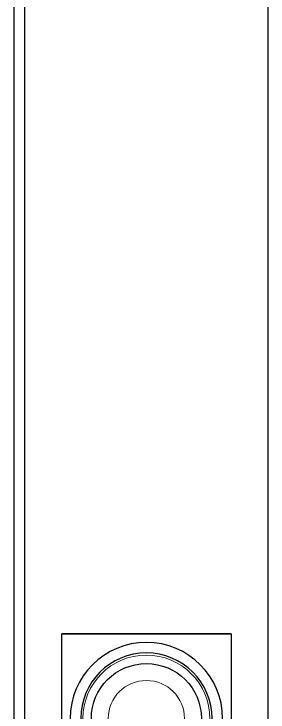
# Model space of a CAD drawing. Header units: millimetres. Extents: x -4391136 to -1798569, y -886572 to -291056.
# Drawn here: x -2466392 to -2466092, y -391911 to -391086 of the extents above; entities that cross this region are included whole.
import ezdxf

# ---------------------------------------------------------------- set-up
doc = ezdxf.new("R2010")
doc.units = ezdxf.units.MM
for name, color, linetype in [('_PP-Dim', 7, 'Continuous'), ('Xref-C-1-PP17-AR-2214-01-B$0$A-FLOR-E', 7, 'Continuous'), ('Xref-C-1-PP17-AR-2214-01-B$0$P-SANR-FIXT', 7, 'Continuous')]:
    doc.layers.add(name, color=color, linetype=linetype)

# ---------------------------------------------------------------- blocks, each defined once
blk = doc.blocks.new('Xref-C-1-PP17-AR-2214-01-B$0$DPA_PF_Floor Drain_Dome - 200L x 200W-22736265-ENTRANCE 2 - LOWER ROOF FLOOR PLAN01-flat-2')
at = {"layer": 'Xref-C-1-PP17-AR-2214-01-B$0$P-SANR-FIXT', "color": 7}
for p, q in [((-100, -100), (-100, 100)), ((-100, 100), (100, 100)), ((100, 100), (100, -100)), ((100, -100), (-100, -100))]:
    blk.add_line(p, q, dxfattribs=at)
at = {"layer": 'Xref-C-1-PP17-AR-2214-01-B$0$P-SANR-FIXT', "color": 7, "lineweight": 9}
for p, q in [((-100, -100), (-100, 100)), ((-100, 100), (100, 100)), ((100, 100), (-100, 100)), ((-100, 100), (-100, -100)), ((100, 100), (100, -100)), ((100, -100), (100, 100)), ((100, -100), (-100, -100)), ((-100, -100), (100, -100))]:
    blk.add_line(p, q, dxfattribs=at)
at = {"layer": 'Xref-C-1-PP17-AR-2214-01-B$0$P-SANR-FIXT', "color": 7}
blk.add_circle((0, 0), 65, dxfattribs=at)
for radius, start, end in [(90, 0, 180), (77.5, 0, 180), (90, 180, 0), (77.5, 180, 0)]:
    blk.add_arc((0, 0), radius, start, end, dxfattribs=at)
at = {"layer": 'Xref-C-1-PP17-AR-2214-01-B$0$P-SANR-FIXT', "color": 7, "lineweight": 9}
for radius, start, end in [(75, 90, 270), (75, 270, 90), (45, 90, 270), (45, 270, 90)]:
    blk.add_arc((0, 0), radius, start, end, dxfattribs=at)
blk = doc.blocks.new('W-1-PP17-ENT2_REV00_20260526-152612_EX_LOPF-1')
at = {"layer": 'Xref-C-1-PP17-AR-2214-01-B$0$A-FLOR-E', "color": 7}
for p, q in [((-19235, -600), (-19235, -9705)), ((-19222.3, -9705), (-19222.3, -600)), ((-18935, -9705), (-18935, -600)), ((-18978.65, -8607.7), (-19178.65, -8607.7)), ((-19178.65, -8807.7), (-19178.65, -8607.7)), ((-18978.65, -8607.7), (-18978.65, -8807.7))]:
    blk.add_line(p, q, dxfattribs=at)
at = {"color": 7, "rotation": 270}
blk.add_blockref('Xref-C-1-PP17-AR-2214-01-B$0$DPA_PF_Floor Drain_Dome - 200L x 200W-22736265-ENTRANCE 2 - LOWER ROOF FLOOR PLAN01-flat-2', (-19078.65, -8707.7), dxfattribs=at)

msp = doc.modelspace()

# ---------------------------------------------------------------- block references
at = {"layer": '_PP-Dim', "color": 7}
msp.add_blockref('W-1-PP17-ENT2_REV00_20260526-152612_EX_LOPF-1', (-2447156.51, -383210.87), dxfattribs=at)

doc.saveas('drawing.dxf')
